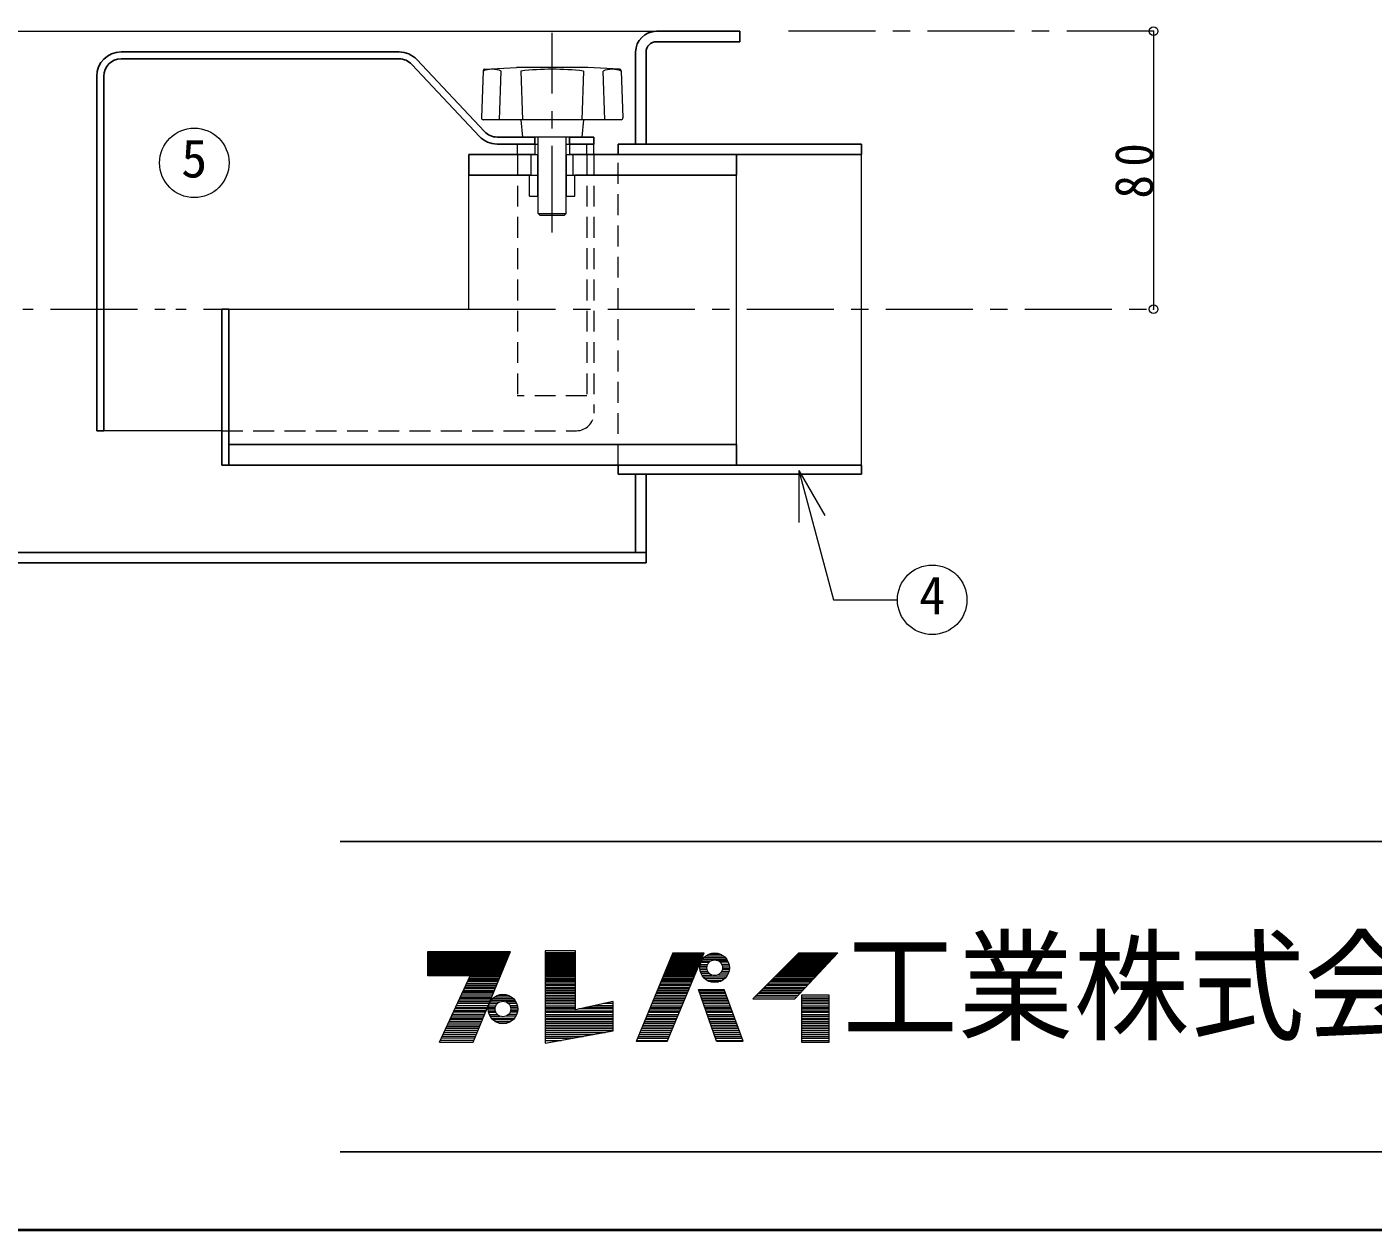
# Model space of a CAD drawing. Units: millimetres at full size, sheet at 1:5; details may follow other scales. Extents: x -1062 to 963, y -702 to 703.
# Drawn here: x -140 to 247.2, y -702.5 to -356.2 of the extents above; entities that cross this region are included whole.
import ezdxf
from ezdxf.enums import TextEntityAlignment as Align

# ---------------------------------------------------------------- set-up
doc = ezdxf.new("R2010")
doc.units = ezdxf.units.MM
doc.header["$LTSCALE"] = 5
doc.header["$PDMODE"] = 32
doc.header["$PDSIZE"] = 2.5
for name, pattern in [('CHAIN1', [8, 5, -1, 1, -1]), ('DASHED1', [1.8, 1.2, -0.6]), ('DOUBLE_CHAIN1', [8.8, 5, -1, 0.6, -0.6, 0.6, -1])]:
    doc.linetypes.add(name, pattern=pattern)
doc.layers.add('0-A', color=4, linetype='Continuous', lineweight=9)
doc.styles.add('ＭＳ ゴシック', font='')
doc.styles.get('ＭＳ ゴシック').set_extended_font_data('MS Gothic')

msp = doc.modelspace()

# ---------------------------------------------------------------- linework, layer by layer
at = {"layer": '0-A'}
for p, q in [((-370.898, -357.491), (41.102, -357.491)), ((184.102, -357.491), (184.102, -437.491)), ((7.102, -392.941), (7.002, -392.941)), ((15.202, -392.941), (15.102, -392.941)), ((-12.898, -437.491), (-12.898, -398.941)), ((-81.898, -437.491), (-12.898, -437.491))]:
    msp.add_line(p, q, dxfattribs=at)
at = {"layer": '0-A', "linetype": 'CHAIN1'}
for p, q in [((11.102, -415.441), (11.102, -357.941)), ((184.102, -357.491), (75.102, -357.491)), ((-12.898, -437.491), (184.102, -437.491))]:
    msp.add_line(p, q, dxfattribs=at)
at = {"layer": '0-A', "color": 5, "lineweight": 25}
for p, q in [((65.102, -357.491), (41.102, -357.491)), ((65.102, -357.491), (65.102, -360.491)), ((-32.928, -363.441), (-112.898, -363.441)), ((35.102, -363.491), (35.102, -389.991)), ((38.102, -389.991), (38.102, -363.491)), ((41.102, -360.491), (65.102, -360.491)), ((-32.928, -365.441), (-112.898, -365.441)), ((-29.283, -367.019), (-9.837, -387.732)), ((-8.379, -386.363), (-27.824, -365.65)), ((-119.898, -472.441), (-119.898, -370.441)), ((-117.898, -370.441), (-117.898, -472.441)), ((-4.734, -387.941), (6.102, -387.941)), ((-4.734, -389.941), (6.102, -389.941)), ((6.102, -389.941), (6.102, -387.941)), ((16.102, -387.941), (23.102, -387.941)), ((16.102, -389.941), (16.102, -387.941)), ((16.102, -389.941), (23.102, -389.941)), ((23.102, -389.941), (23.102, -387.941)), ((30.102, -389.991), (100.102, -389.991)), ((30.102, -392.941), (30.102, -389.991)), ((-12.898, -398.941), (-12.898, -392.941)), ((6.102, -392.941), (-12.898, -392.941)), ((64.102, -392.941), (64.102, -398.941)), ((5.102, -398.941), (-12.898, -398.941)), ((17.602, -398.941), (64.102, -398.941)), ((-81.898, -437.491), (-83.898, -437.491)), ((-83.898, -482.391), (-83.898, -437.491)), ((-81.898, -482.391), (-81.898, -437.666)), ((-117.898, -472.441), (-119.898, -472.441)), ((-81.898, -476.391), (64.102, -476.391)), ((64.102, -482.391), (64.102, -476.391)), ((-83.898, -482.391), (100.102, -482.391)), ((30.102, -484.991), (30.102, -482.391)), ((100.102, -484.991), (100.102, -482.391)), ((30.102, -484.991), (100.102, -484.991)), ((35.102, -484.991), (35.102, -507.491)), ((38.102, -510.491), (38.102, -484.991)), ((38.102, -507.491), (-367.898, -507.491)), ((-367.898, -510.491), (38.102, -510.491))]:
    msp.add_line(p, q, dxfattribs=at)
at = {"layer": '0-A', "color": 7, "lineweight": 18}
for p, q in [((-8.766, -368.875), (-9.249, -382.423)), ((-8.29, -368.394), (0.861, -367.952)), ((-4.021, -382.941), (-3.521, -368.941)), ((20.861, -367.941), (1.343, -367.941)), ((2.113, -368.941), (2.613, -382.941)), ((20.091, -368.941), (19.591, -382.941)), ((30.494, -368.394), (21.343, -367.952)), ((26.225, -382.941), (25.725, -368.941)), ((30.969, -368.875), (31.453, -382.423)), ((30.953, -382.941), (-8.75, -382.941)), ((2.102, -382.941), (2.602, -387.941)), ((20.102, -382.941), (19.602, -387.941)), ((1.102, -392.941), (1.102, -389.941)), ((16.102, -387.941), (6.102, -387.941)), ((6.102, -389.941), (7.102, -389.941)), ((6.102, -389.941), (6.102, -392.941)), ((7.102, -409.941), (7.102, -387.941)), ((15.102, -409.941), (15.102, -387.941)), ((15.102, -389.941), (16.102, -389.941)), ((16.102, -389.941), (16.102, -392.941)), ((21.102, -392.941), (21.102, -389.941)), ((23.102, -392.941), (23.102, -389.941)), ((5.102, -398.941), (5.102, -392.941)), ((6.102, -392.941), (7.002, -392.941)), ((7.002, -404.941), (7.002, -392.941)), ((15.202, -392.941), (16.102, -392.941)), ((15.202, -404.941), (15.202, -392.941)), ((17.102, -398.941), (17.102, -392.941)), ((100.102, -482.391), (100.102, -392.941)), ((4.602, -404.941), (4.602, -398.941)), ((17.102, -398.941), (17.602, -398.941)), ((17.602, -404.941), (17.602, -398.941)), ((64.102, -476.391), (64.102, -398.941)), ((4.602, -404.941), (7.002, -404.941)), ((15.202, -404.941), (17.602, -404.941)), ((7.102, -409.941), (15.102, -409.941)), ((7.102, -409.941), (7.602, -410.441)), ((7.602, -410.441), (14.602, -410.441)), ((14.602, -410.441), (15.102, -409.941)), ((-83.898, -472.441), (-117.898, -472.441)), ((82.07, -483.884), (82.07, -498.884)), ((82.07, -483.884), (89.57, -496.875)), ((-24.684, -622.59), (-0.979, -622.59)), ((-24.684, -622.8), (-1.066, -622.8)), ((-24.684, -623.115), (-1.196, -623.115)), ((-11.664, -648.42), (-0.849, -622.275)), ((9.126, -622.17), (9.126, -648.735)), ((17.841, -622.17), (9.126, -622.17)), ((9.126, -622.59), (17.841, -622.59)), ((9.126, -622.8), (17.841, -622.8)), ((9.126, -623.115), (17.841, -623.115)), ((45.771, -622.695), (35.271, -648.21)), ((44.196, -648.21), (54.801, -622.695)), ((45.598, -623.115), (54.627, -623.115)), ((45.771, -622.695), (54.801, -622.695)), ((56.123, -623.115), (59.569, -623.115)), ((80.946, -635.925), (93.231, -622.695)), ((81.681, -623.115), (92.841, -623.115)), ((-24.684, -623.43), (-1.327, -623.43)), ((-24.684, -623.745), (-1.457, -623.745)), ((-24.684, -624.165), (-1.631, -624.165)), ((-1.761, -624.48), (-24.684, -624.48)), ((-24.684, -624.795), (-1.891, -624.795)), ((-24.684, -625.11), (-2.022, -625.11)), ((-24.684, -625.425), (-2.152, -625.425)), ((-24.684, -625.74), (-2.282, -625.74)), ((-24.684, -625.95), (-2.369, -625.95)), ((-24.684, -626.37), (-2.543, -626.37)), ((-24.684, -626.685), (-2.673, -626.685)), ((-24.684, -627), (-2.803, -627)), ((9.126, -623.43), (17.841, -623.43)), ((9.126, -623.745), (17.841, -623.745)), ((9.126, -624.165), (17.841, -624.165)), ((9.126, -624.48), (17.841, -624.48)), ((9.126, -624.795), (17.841, -624.795)), ((9.126, -625.11), (17.841, -625.11)), ((9.126, -625.425), (17.841, -625.425)), ((9.126, -625.74), (17.841, -625.74)), ((9.126, -625.95), (17.841, -625.95)), ((9.126, -626.37), (17.841, -626.37)), ((9.126, -626.685), (17.841, -626.685)), ((9.126, -627), (17.841, -627)), ((44, -627), (53.012, -627)), ((44.129, -626.685), (53.143, -626.685)), ((44.259, -626.37), (53.274, -626.37)), ((44.432, -625.95), (53.448, -625.95)), ((44.518, -625.74), (53.536, -625.74)), ((44.648, -625.425), (53.666, -625.425)), ((44.777, -625.11), (53.797, -625.11)), ((44.907, -624.795), (53.928, -624.795)), ((45.037, -624.48), (54.059, -624.48)), ((45.166, -624.165), (54.19, -624.165)), ((45.339, -623.745), (54.365, -623.745)), ((45.469, -623.43), (54.486, -623.43)), ((53.596, -627), (55.596, -627)), ((53.617, -626.58), (55.636, -626.58)), ((53.703, -626.055), (55.804, -626.055)), ((53.899, -625.425), (56.239, -625.425)), ((54.093, -625.005), (56.806, -625.005)), ((54.424, -624.48), (61.268, -624.48)), ((54.777, -624.06), (60.915, -624.06)), ((55.385, -623.535), (60.307, -623.535)), ((61.599, -625.005), (58.887, -625.005)), ((61.794, -625.425), (59.453, -625.425)), ((61.99, -626.055), (59.888, -626.055)), ((62.075, -626.58), (60.057, -626.58)), ((60.096, -627), (62.096, -627)), ((77.796, -627), (89.234, -627)), ((78.111, -626.685), (89.556, -626.685)), ((78.426, -626.37), (89.819, -626.37)), ((78.846, -625.95), (90.209, -625.95)), ((79.056, -625.74), (90.404, -625.74)), ((79.371, -625.425), (90.696, -625.425)), ((79.686, -625.11), (90.989, -625.11)), ((80.001, -624.795), (91.281, -624.795)), ((80.316, -624.48), (91.574, -624.48)), ((80.631, -624.165), (91.866, -624.165)), ((81.051, -623.745), (92.256, -623.745)), ((81.366, -623.43), (92.549, -623.43)), ((-24.684, -627.315), (-2.934, -627.315)), ((-24.684, -627.63), (-3.064, -627.63)), ((-24.684, -627.945), (-3.194, -627.945)), ((-24.684, -628.26), (-3.325, -628.26)), ((-24.684, -628.575), (-3.455, -628.575)), ((-24.684, -628.89), (-3.585, -628.89)), ((-12.504, -629.31), (-24.684, -629.31)), ((-21.324, -648.42), (-12.504, -629.31)), ((-4.497, -631.095), (-13.328, -631.095)), ((-4.367, -630.78), (-13.182, -630.78)), ((-4.193, -630.36), (-12.988, -630.36)), ((-4.063, -630.045), (-12.843, -630.045)), ((-3.889, -629.625), (-12.649, -629.625)), ((-3.759, -629.31), (-12.504, -629.31)), ((9.126, -627.315), (17.841, -627.315)), ((9.126, -627.63), (17.841, -627.63)), ((9.126, -627.945), (17.841, -627.945)), ((9.126, -628.26), (17.841, -628.26)), ((9.126, -628.575), (17.841, -628.575)), ((9.126, -628.89), (17.841, -628.89)), ((9.126, -629.31), (17.841, -629.31)), ((9.126, -629.625), (17.841, -629.625)), ((9.126, -630.045), (17.841, -630.045)), ((9.126, -630.36), (17.841, -630.36)), ((9.126, -630.78), (17.841, -630.78)), ((9.126, -631.095), (17.841, -631.095)), ((42.314, -631.095), (51.31, -631.095)), ((42.444, -630.78), (51.441, -630.78)), ((42.617, -630.36), (51.615, -630.36)), ((42.746, -630.045), (51.746, -630.045)), ((42.919, -629.625), (51.921, -629.625)), ((43.049, -629.31), (52.052, -629.31)), ((43.222, -628.89), (52.226, -628.89)), ((43.351, -628.575), (52.357, -628.575)), ((43.481, -628.26), (52.488, -628.26)), ((43.611, -627.945), (52.619, -627.945)), ((43.74, -627.63), (52.75, -627.63)), ((43.881, -627.315), (52.881, -627.315)), ((53.629, -627.525), (55.658, -627.525)), ((53.728, -628.05), (55.856, -628.05)), ((53.899, -628.575), (56.239, -628.575)), ((54.151, -629.1), (57.038, -629.1)), ((54.504, -629.625), (61.189, -629.625)), ((54.881, -630.045), (60.811, -630.045)), ((55.711, -630.675), (59.981, -630.675)), ((56.709, -631.095), (58.983, -631.095)), ((61.541, -629.1), (58.654, -629.1)), ((61.794, -628.575), (59.453, -628.575)), ((61.964, -628.05), (59.836, -628.05)), ((62.064, -627.525), (60.034, -627.525)), ((73.701, -631.095), (85.431, -631.095)), ((74.016, -630.78), (85.724, -630.78)), ((74.436, -630.36), (86.114, -630.36)), ((74.751, -630.045), (86.406, -630.045)), ((75.171, -629.625), (86.796, -629.625)), ((75.486, -629.31), (87.089, -629.31)), ((75.906, -628.89), (87.479, -628.89)), ((76.221, -628.575), (87.771, -628.575)), ((76.536, -628.26), (88.064, -628.26)), ((76.851, -627.945), (88.356, -627.945)), ((77.166, -627.63), (88.649, -627.63)), ((77.481, -627.315), (88.941, -627.315)), ((-6.061, -634.875), (-15.072, -634.875)), ((-5.844, -634.35), (-14.83, -634.35)), ((-5.67, -633.93), (-14.636, -633.93)), ((-14.394, -633.405), (-5.453, -633.405)), ((-5.279, -632.985), (-14.2, -632.985)), ((-5.105, -632.565), (-13.974, -632.565)), ((-13.764, -632.04), (-4.888, -632.04)), ((-4.714, -631.62), (-13.57, -631.62)), ((-4.518, -634.875), (-1.59, -634.875)), ((9.126, -631.62), (17.841, -631.62)), ((9.126, -632.04), (17.841, -632.04)), ((9.126, -632.565), (17.841, -632.565)), ((9.126, -632.985), (17.841, -632.985)), ((9.126, -633.405), (17.841, -633.405)), ((9.126, -633.93), (17.841, -633.93)), ((9.126, -634.35), (17.841, -634.35)), ((9.126, -634.875), (17.841, -634.875)), ((40.759, -634.875), (49.739, -634.875)), ((40.975, -634.35), (49.957, -634.35)), ((41.151, -633.93), (50.131, -633.93)), ((41.361, -633.405), (50.35, -633.405)), ((41.537, -632.985), (50.524, -632.985)), ((41.709, -632.565), (50.699, -632.565)), ((41.925, -632.04), (50.917, -632.04)), ((42.098, -631.62), (51.092, -631.62)), ((53.263, -633.405), (60.615, -633.405)), ((53.445, -633.93), (60.808, -633.93)), ((53.591, -634.35), (60.963, -634.35)), ((53.773, -634.875), (61.157, -634.875)), ((66.036, -648.105), (60.576, -633.3)), ((69.921, -634.875), (81.921, -634.875)), ((70.446, -634.35), (82.409, -634.35)), ((70.866, -633.93), (82.799, -633.93)), ((71.391, -633.405), (83.286, -633.405)), ((71.811, -632.985), (83.676, -632.985)), ((72.231, -632.565), (84.066, -632.565)), ((72.756, -632.04), (84.554, -632.04)), ((73.176, -631.62), (84.944, -631.62)), ((-7.711, -638.865), (-16.914, -638.865)), ((-16.72, -638.445), (-7.538, -638.445)), ((-7.32, -637.92), (-16.478, -637.92)), ((-7.06, -637.29), (-16.187, -637.29)), ((-6.843, -636.765), (-15.945, -636.765)), ((-6.669, -636.345), (-15.751, -636.345)), ((-6.452, -635.82), (-15.508, -635.82)), ((-15.315, -635.4), (-6.278, -635.4)), ((-7.304, -638.865), (-5.304, -638.865)), ((-7.283, -638.445), (-5.264, -638.445)), ((-7.197, -637.92), (-5.096, -637.92)), ((-7.001, -637.29), (-4.661, -637.29)), ((-6.749, -636.765), (-3.862, -636.765)), ((-6.476, -636.345), (0.368, -636.345)), ((-6.019, -635.82), (-0.089, -635.82)), ((-5.515, -635.4), (-0.593, -635.4)), ((0.641, -636.765), (-2.246, -636.765)), ((0.894, -637.29), (-1.447, -637.29)), ((1.09, -637.92), (-1.012, -637.92)), ((1.175, -638.445), (-0.843, -638.445)), ((-0.804, -638.865), (1.196, -638.865)), ((9.126, -635.4), (17.841, -635.4)), ((9.126, -635.82), (17.841, -635.82)), ((9.126, -636.345), (17.841, -636.345)), ((9.126, -636.765), (17.841, -636.765)), ((9.126, -637.29), (17.841, -637.29)), ((9.126, -637.92), (17.841, -637.92)), ((9.126, -638.445), (17.841, -638.445)), ((9.126, -638.865), (17.841, -638.865)), ((28.656, -638.865), (18.782, -638.865)), ((28.656, -638.445), (20.662, -638.445)), ((28.656, -637.92), (23.014, -637.92)), ((28.656, -637.29), (25.835, -637.29)), ((39.117, -638.865), (48.081, -638.865)), ((39.29, -638.445), (48.255, -638.445)), ((39.506, -637.92), (48.473, -637.92)), ((39.765, -637.29), (48.735, -637.29)), ((39.981, -636.765), (48.953, -636.765)), ((40.154, -636.345), (49.128, -636.345)), ((40.37, -635.82), (49.346, -635.82)), ((40.543, -635.4), (49.52, -635.4)), ((53.956, -635.4), (61.351, -635.4)), ((54.102, -635.82), (61.506, -635.82)), ((54.284, -636.345), (61.699, -636.345)), ((54.43, -636.765), (61.854, -636.765)), ((54.613, -637.29), (62.048, -637.29)), ((54.832, -637.92), (62.28, -637.92)), ((55.014, -638.445), (62.474, -638.445)), ((55.16, -638.865), (62.628, -638.865)), ((68.871, -635.925), (80.946, -635.925)), ((69.396, -635.4), (81.434, -635.4)), ((82.836, -635.4), (90.816, -635.4)), ((82.836, -635.82), (90.816, -635.82)), ((82.836, -636.345), (90.816, -636.345)), ((82.836, -636.765), (90.816, -636.765)), ((82.836, -637.29), (90.816, -637.29)), ((82.836, -637.92), (90.816, -637.92)), ((82.836, -638.445), (90.816, -638.445)), ((82.836, -638.865), (90.816, -638.865)), ((-9.188, -642.435), (-18.562, -642.435)), ((-8.971, -641.91), (-18.319, -641.91)), ((-8.797, -641.49), (-18.125, -641.49)), ((-8.58, -640.965), (-17.883, -640.965)), ((-8.363, -640.44), (-17.641, -640.44)), ((-8.102, -639.81), (-17.334, -639.81)), ((-7.929, -639.39), (-17.156, -639.39)), ((-7.271, -639.39), (-5.242, -639.39)), ((-7.197, -639.81), (-5.096, -639.81)), ((-7.001, -640.44), (-4.661, -640.44)), ((-6.749, -640.965), (-3.862, -640.965)), ((-6.396, -641.49), (0.289, -641.49)), ((-6.019, -641.91), (-0.089, -641.91)), ((-5.36, -642.435), (-0.748, -642.435)), ((0.641, -640.965), (-2.246, -640.965)), ((0.894, -640.44), (-1.447, -640.44)), ((1.09, -639.81), (-1.012, -639.81)), ((1.164, -639.39), (-0.866, -639.39)), ((9.126, -639.39), (28.656, -639.39)), ((9.126, -639.81), (28.656, -639.81)), ((9.126, -640.44), (28.656, -640.44)), ((9.126, -640.965), (28.656, -640.965)), ((9.126, -641.49), (28.656, -641.49)), ((9.126, -641.91), (28.656, -641.91)), ((9.126, -642.435), (28.656, -642.435)), ((37.648, -642.435), (46.596, -642.435)), ((37.864, -641.91), (46.815, -641.91)), ((38.037, -641.49), (46.989, -641.49)), ((38.253, -640.965), (47.207, -640.965)), ((38.469, -640.44), (47.426, -640.44)), ((38.728, -639.81), (47.688, -639.81)), ((38.901, -639.39), (47.862, -639.39)), ((55.343, -639.39), (62.822, -639.39)), ((55.488, -639.81), (62.977, -639.81)), ((55.707, -640.44), (63.209, -640.44)), ((55.89, -640.965), (63.403, -640.965)), ((56.061, -641.49), (63.597, -641.49)), ((56.218, -641.91), (63.751, -641.91)), ((56.401, -642.435), (63.945, -642.435)), ((82.836, -639.39), (90.816, -639.39)), ((82.836, -639.81), (90.816, -639.81)), ((82.836, -640.44), (90.816, -640.44)), ((82.836, -640.965), (90.816, -640.965)), ((82.836, -641.49), (90.816, -641.49)), ((82.836, -641.91), (90.816, -641.91)), ((82.836, -642.435), (90.816, -642.435)), ((-10.752, -646.215), (-20.306, -646.215)), ((-10.491, -645.585), (-20.015, -645.585)), ((-10.274, -645.06), (-19.773, -645.06)), ((-10.013, -644.43), (-19.482, -644.43)), ((-9.84, -644.01), (-19.288, -644.01)), ((-9.622, -643.485), (-19.046, -643.485)), ((-9.405, -642.96), (-18.804, -642.96)), ((-4.191, -642.96), (-1.917, -642.96)), ((9.126, -642.96), (28.656, -642.96)), ((9.126, -643.485), (28.656, -643.485)), ((9.126, -644.01), (28.656, -644.01)), ((9.126, -644.43), (28.656, -644.43)), ((9.126, -645.06), (28.656, -645.06)), ((9.126, -645.585), (26.359, -645.585)), ((9.126, -646.215), (22.912, -646.215)), ((36.092, -646.215), (45.025, -646.215)), ((36.351, -645.585), (45.287, -645.585)), ((36.567, -645.06), (45.505, -645.06)), ((36.827, -644.43), (45.767, -644.43)), ((37, -644.01), (45.942, -644.01)), ((37.216, -643.485), (46.16, -643.485)), ((37.432, -642.96), (46.378, -642.96)), ((56.583, -642.96), (64.139, -642.96)), ((56.766, -643.485), (64.332, -643.485)), ((56.948, -644.01), (64.526, -644.01)), ((57.094, -644.43), (64.681, -644.43)), ((57.313, -645.06), (64.913, -645.06)), ((57.531, -645.585), (65.107, -645.585)), ((57.714, -646.215), (65.339, -646.215)), ((82.836, -642.96), (90.816, -642.96)), ((82.836, -643.485), (90.816, -643.485)), ((82.836, -644.01), (90.816, -644.01)), ((82.836, -644.43), (90.816, -644.43)), ((82.836, -645.06), (90.816, -645.06)), ((82.836, -645.585), (90.816, -645.585)), ((82.836, -646.215), (90.816, -646.215)), ((-21.324, -648.42), (-11.664, -648.42)), ((-11.447, -647.895), (-21.082, -647.895)), ((-11.186, -647.265), (-20.791, -647.265)), ((-10.969, -646.74), (-20.548, -646.74)), ((9.126, -646.74), (20.04, -646.74)), ((9.126, -647.265), (17.168, -647.265)), ((9.126, -647.895), (13.721, -647.895)), ((44.196, -648.21), (35.271, -648.21)), ((35.401, -647.895), (44.327, -647.895)), ((35.66, -647.265), (44.589, -647.265)), ((35.876, -646.74), (44.807, -646.74)), ((57.897, -646.74), (65.533, -646.74)), ((58.079, -647.265), (65.726, -647.265)), ((58.298, -647.895), (65.959, -647.895)), ((58.371, -648.105), (66.036, -648.105)), ((82.836, -646.74), (90.816, -646.74)), ((82.836, -647.265), (90.816, -647.265)), ((82.836, -647.895), (90.816, -647.895))]:
    msp.add_line(p, q, dxfattribs=at)
at = {"layer": '0-A', "linetype": 'DASHED1'}
for p, q in [((1.102, -392.941), (1.102, -462.441)), ((21.102, -392.941), (21.102, -462.441)), ((23.102, -392.941), (23.102, -467.441)), ((5.102, -398.941), (7.102, -398.941)), ((15.102, -398.941), (17.102, -398.941)), ((7.102, -404.941), (7.002, -404.941)), ((15.202, -404.941), (15.102, -404.941)), ((21.079, -462.441), (1.079, -462.441)), ((-83.898, -472.441), (18.079, -472.441))]:
    msp.add_line(p, q, dxfattribs=at)
at = {"layer": '0-A', "color": 7, "linetype": 'DASHED1', "lineweight": 18}
msp.add_line((30.102, -482.391), (30.102, -392.941), dxfattribs=at)
at = {"layer": '0-A', "linetype": 'DOUBLE_CHAIN1'}
msp.add_line((-353.178, -437.491), (-83.898, -437.491), dxfattribs=at)
at = {"layer": '0-A', "color": 6, "lineweight": 25}
for p, q in [((-49.898, -590.705), (940.102, -590.705)), ((940.102, -679.991), (-49.898, -679.991))]:
    msp.add_line(p, q, dxfattribs=at)
at = {"layer": '0-A', "color": 1, "lineweight": 40}
msp.add_line((962.602, -702.491), (-1062.398, -702.491), dxfattribs=at)
at = {"layer": '0-A', "color": 5, "lineweight": 25}
msp.add_lwpolyline([(16.102, -392.941), (100.102, -392.941), (100.102, -389.991)], dxfattribs=at)
at = {"layer": '0-A', "color": 7, "lineweight": 18}
for points in [[(82.07, -483.884), (92.043, -521.104), (110.424, -521.104)], [(-24.684, -629.31), (-24.684, -622.275), (-0.849, -622.275)], [(9.126, -648.735), (28.656, -645.165), (28.656, -636.66), (17.841, -639.075), (17.841, -622.17)], [(68.871, -635.925), (82.101, -622.695), (93.231, -622.695)], [(58.371, -648.105), (53.226, -633.3), (60.576, -633.3)]]:
    msp.add_lwpolyline(points, dxfattribs=at)
msp.add_lwpolyline([(82.836, -634.875), (82.836, -648.42), (90.816, -648.42), (90.816, -634.875)], close=True, dxfattribs=at)
for centre, radius in [((-91.841, -395.366), 10), ((120.424, -521.104), 10), ((57.846, -627), 4.25), ((57.846, -627), 2.25), ((-3.054, -638.865), 4.25), ((-3.054, -638.865), 2.25)]:
    msp.add_circle(centre, radius, dxfattribs=at)
at = {"layer": '0-A', "color": 5, "lineweight": 25}
for centre, radius, start, end in [((41.102, -363.491), 6, 90, 180), ((-112.898, -370.441), 7, 90, 180), ((-32.928, -370.441), 7, 43.19126, 90), ((41.102, -363.491), 3, 90, 180), ((-112.898, -370.441), 5, 90, 180), ((-32.928, -370.441), 5, 43.19126, 90), ((-4.734, -382.941), 5, 223.19126, 270), ((-4.734, -382.941), 7, 223.19126, 270)]:
    msp.add_arc(centre, radius, start, end, dxfattribs=at)
at = {"layer": '0-A', "color": 7, "lineweight": 18}
for centre, radius, start, end in [((-6.145, -375.572), 7.132, 68.41749, 111.58251), ((-8.266, -368.893), 0.5, 92.76051, 177.95459), ((1.343, -377.941), 10, 90, 92.76051), ((11.102, -449.496), 81.055, 83.6327, 96.3673), ((20.861, -377.941), 10, 87.23949, 90), ((28.348, -375.572), 7.132, 68.41749, 111.58251), ((30.47, -368.893), 0.5, 2.04541, 87.23949), ((-8.75, -382.441), 0.5, 177.95459, 270), ((30.953, -382.441), 0.5, 270, 2.04541)]:
    msp.add_arc(centre, radius, start, end, dxfattribs=at)
at = {"layer": '0-A', "linetype": 'DASHED1'}
msp.add_arc((18.102, -467.441), 5, 270, 0, dxfattribs=at)
at = {"layer": '0-A'}
for p in [(184.102, -357.491), (184.102, -437.491)]:
    msp.add_point(p, dxfattribs=at)

# ---------------------------------------------------------------- texts
at = {"layer": '0-A', "color": 7, "style": 'ＭＳ ゴシック'}
for s, p in [('5', (-95.591, -402.866)), ('4', (116.674, -528.604))]:
    msp.add_text(s, height=11, dxfattribs=at).set_placement(p, align=Align.BOTTOM_LEFT)
at = {"layer": '0-A', "color": 7, "style": 'ＭＳ ゴシック', "width": 0.95}
msp.add_text('工業株式会社', height=25.66, dxfattribs=at).set_placement((94.566, -652.848), align=Align.BOTTOM_LEFT)
at = {"layer": '0-A', "color": 7, "insert": (184.102, -405.616), "char_height": 11, "attachment_point": 7, "rotation": 90, "style": 'ＭＳ ゴシック'}
msp.add_mtext('\\T1.36;\\W0.9;80', dxfattribs=at)

doc.saveas('drawing.dxf')
